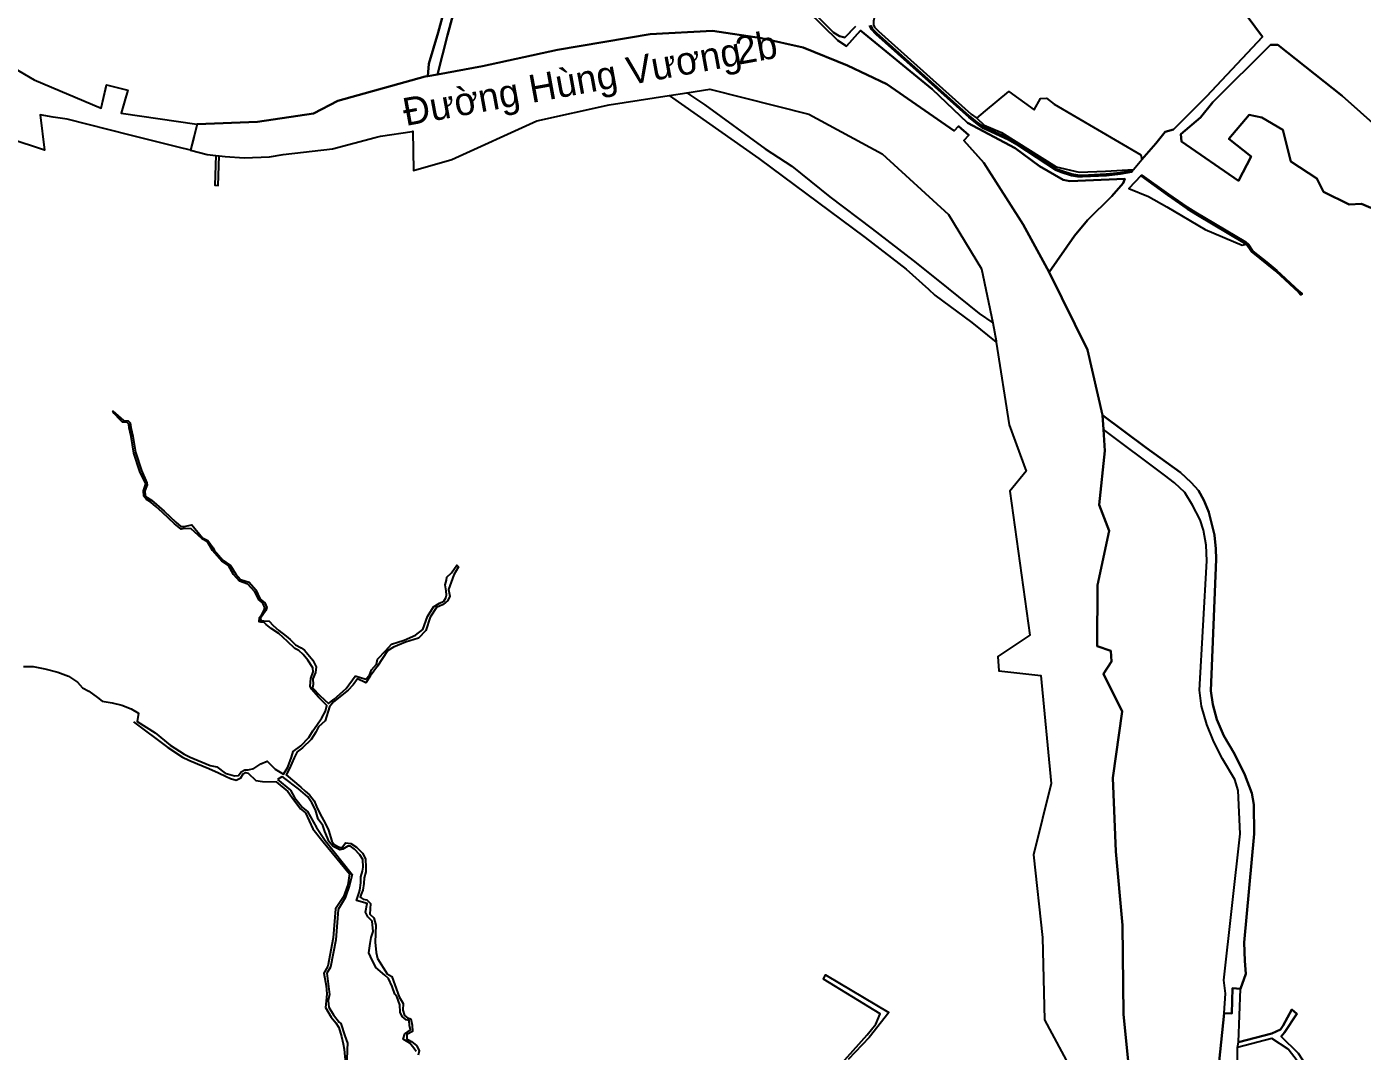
# Model space of a CAD drawing. Extents: x 548434 to 553028, y 1835329 to 1842282.
# Drawn here: x 550845 to 551632, y 1839657 to 1840261 of the extents above; entities that cross this region are included whole.
import ezdxf

# ---------------------------------------------------------------- set-up
doc = ezdxf.new("R2010")
doc.units = 0
for name, color, linetype in [('Level 2', 7, 'Continuous'), ('Level 30', 7, 'Continuous'), ('Level 31', 7, 'Continuous'), ('Level 4', 7, 'Continuous'), ('Level 5', 7, 'Continuous')]:
    doc.layers.add(name, color=color, linetype=linetype)

msp = doc.modelspace()

# ---------------------------------------------------------------- linework, layer by layer
at = {"layer": 'Level 2'}
for p, q in [((551087.0837, 1840232.8424), (551081.3667, 1840231.8023)), ((551480.74, 1840010.77), (551479.8078, 1840023.4448)), ((551477.22, 1839978.92), (551480.74, 1840010.77)), ((551479.83, 1839879.33), (551484.63, 1839886.48)), ((551490.86, 1839857.05), (551479.83, 1839879.33)), ((551485.3, 1839817.97), (551490.86, 1839857.05)), ((551487.21, 1839774.56), (551485.3, 1839817.97))]:
    msp.add_line(p, q, dxfattribs=at)
for points in [[(551479.8078, 1840023.4448), (551479.1873, 1840031.8811), (551470.49, 1840070.46), (551447.9042, 1840116.1957), (551432.59, 1840144.3), (551409.31, 1840180.56), (551397.44, 1840193.76), (551400.55, 1840197.05), (551394.36, 1840202.34), (551391.84, 1840199.51), (551352.1, 1840227.14), (551328.85, 1840238), (551302.73, 1840248.63), (551278.22, 1840254.26), (551249.32, 1840258.41), (551212.51, 1840256.45), (551157.83, 1840247.28), (551113.62, 1840237.67), (551087.0837, 1840232.8424)], [(551081.3667, 1840231.8023), (551079.87, 1840231.53), (551028.24, 1840217.19), (551013.97, 1840209.81), (550980.9, 1840204.86), (550945.3082, 1840203.5075), (550943.3238, 1840195.546), (550941.453, 1840188.0398), (550951.28, 1840185.55), (550956.4431, 1840184.9975), (550958.4407, 1840184.7838), (550961.84, 1840184.42), (550973.02, 1840183.6), (550988.05, 1840184.12), (550996.0532, 1840185.5258), (551025.22, 1840188.98), (551050.2831, 1840195.6107), (551053.57, 1840196.32), (551072.13, 1840199.09), (551072.4651, 1840199.2477), (551072.9301, 1840176.1272), (551095.54, 1840182.55), (551145.69, 1840205.4), (551188.39, 1840214.84), (551223.683, 1840220.359), (551234.2196, 1840222.0067), (551247.67, 1840224.11), (551306.01, 1840209.36), (551349.44, 1840185.98), (551388.55, 1840150.17), (551407.98, 1840118.08), (551414.5089, 1840086.2951), (551416.51, 1840075.76), (551416.6438, 1840074.895), (551424.17, 1840026.23), (551434.21, 1839998.79), (551424.62, 1839987.08), (551436.5, 1839902.05), (551417.51, 1839889.51), (551418.07, 1839881.03), (551443.01, 1839878.23), (551448.98, 1839814.54), (551438.57, 1839772.51), (551443.94, 1839723.78), (551445.03, 1839675.24), (551460.86, 1839645.99)], [(551484.63, 1839886.48), (551484.22, 1839892.81), (551476.11, 1839895.58), (551476.42, 1839931.55), (551483.27, 1839963.7), (551477.22, 1839978.92)], [(551497.1404, 1839623.4079), (551491.72, 1839678.58), (551491.07, 1839731.13), (551487.21, 1839774.56)], [(551558.83, 1839652.04), (551558.96, 1839658.89), (551559.44, 1839662.09), (551560.66, 1839693.61), (551555.9903, 1839693.9743), (551555.5588, 1839678.9947), (551551.03, 1839679.17), (551547.53, 1839645.03)]]:
    msp.add_lwpolyline(points, dxfattribs=at)
at = {"layer": 'Level 30'}
for p, q in [((551081.3667, 1840231.8023), (551087.0837, 1840232.8424)), ((551223.683, 1840220.359), (551234.2196, 1840222.0067)), ((550956.4431, 1840184.9975), (550958.4407, 1840184.7838)), ((551479.1873, 1840031.8811), (551479.8078, 1840023.4448)), ((551559.44, 1839662.09), (551560.66, 1839693.61)), ((551558.96, 1839658.89), (551559.44, 1839662.09))]:
    msp.add_line(p, q, dxfattribs=at)
for points in [[(551034.75, 1840547.8), (551044.7, 1840531.62), (551053.38, 1840524.49), (551063.04, 1840522.82), (551073, 1840523.43), (551073.49, 1840514.44), (551076.61, 1840506.04), (551082.45, 1840499.14), (551091.65, 1840393.81), (551091.79, 1840392.49), (551093.32, 1840374.55), (551090.73, 1840336.4), (551088.92, 1840332.26), (551088.39, 1840314.17), (551089.01, 1840314.17), (551093.67, 1840305.39), (551092.73, 1840284.69), (551090.53, 1840268.36), (551087.58, 1840257.47), (551082.01, 1840238.97), (551081.3667, 1840231.8023)], [(551337.34, 1840416.8), (551356.2, 1840388.16), (551359.85, 1840383.45), (551396.5, 1840358.02), (551436.71, 1840341.21), (551437.05, 1840337.04), (551485.36, 1840316.17), (551502.75, 1840308.17), (551555.02, 1840280.41), (551573.65, 1840254.89), (551540.6, 1840219.85), (551521.15, 1840200.4), (551516.28, 1840198.85), (551510.66, 1840192.04), (551502.47, 1840182.58)], [(551259.76, 1840375.42), (551288.14, 1840367.77), (551291.89, 1840366.36), (551309.01, 1840357.78), (551311.52, 1840356.1), (551313.73, 1840354.06), (551327.55, 1840336.48), (551333.43, 1840328.41), (551339.17, 1840319.61), (551348.33, 1840297.81), (551350.15, 1840291.02), (551349.89, 1840287.18), (551349.24, 1840283.76), (551345.39, 1840269.67), (551344.15, 1840264.23), (551344.16, 1840262.03), (551344.79, 1840260.68), (551347.22, 1840258.23), (551401.92, 1840209.39), (551405.26, 1840206.92)], [(550824.3053, 1840244.0809), (550849.28, 1840229.65), (550888.85, 1840212.9), (550891.4682, 1840224.5962), (550891.91, 1840226.57), (550904.44, 1840223.45), (550902.9007, 1840218.1892), (550900.49, 1840209.95), (550945.11, 1840203.5), (550945.3082, 1840203.5075), (550943.3238, 1840195.546), (550941.453, 1840188.0398), (550934.15, 1840189.8901), (550905.93, 1840197.04), (550868.69, 1840206.33), (550860.4033, 1840207.6731), (550852.8534, 1840208.8968), (550855.4004, 1840188.1266), (550773.03, 1840215.35), (550727.55, 1840242.61), (550677.41, 1840282.04)], [(551594.64, 1839655.66), (551584.56, 1839665.36), (551586.63, 1839667.74), (551593.88, 1839678.86), (551591.03, 1839681.43), (551585.78, 1839671.88), (551584.25, 1839669.57), (551579.17, 1839667.27), (551559.44, 1839662.09), (551560.66, 1839693.61), (551563.76, 1839702.35), (551563.27, 1839710.01), (551562.88, 1839720.86), (551568.74, 1839784.91), (551568.48, 1839802.21), (551567.32, 1839808.84), (551563.291, 1839819.681), (551557.21, 1839832.1), (551550.774, 1839842.781), (551546.745, 1839852.39), (551544.43, 1839861.3), (551543.194, 1839869.227), (551546.34, 1839946.93), (551546.047, 1839952.964), (551545.3, 1839961.14), (551542.04, 1839974.55), (551539.012, 1839981.638), (551535.84, 1839987.35), (551531.52, 1839992.14), (551525.28, 1839998.11), (551504.833, 1840012.787), (551491.72, 1840022.65), (551479.1873, 1840031.8811), (551470.49, 1840070.46), (551447.9042, 1840116.1957), (551462.83, 1840137.59), (551470.37, 1840146.83), (551484.81, 1840161.02), (551491.42, 1840168.75), (551492.44, 1840171.15), (551460.1, 1840169.81), (551456.07, 1840170.6), (551442.19, 1840178.74), (551427.75, 1840189.29), (551399.65, 1840204.25), (551378.76, 1840224.01), (551336.54, 1840258.77), (551328.33, 1840249.46), (551323.1, 1840252.78), (551296.21, 1840279.42)], [(551296.21, 1840279.42), (551323.1, 1840252.78), (551328.33, 1840249.46), (551336.54, 1840258.77), (551378.76, 1840224.01), (551399.65, 1840204.25), (551427.75, 1840189.29), (551442.19, 1840178.74), (551456.07, 1840170.6), (551460.1, 1840169.81), (551492.44, 1840171.15), (551491.42, 1840168.75), (551484.81, 1840161.02), (551470.37, 1840146.83), (551462.83, 1840137.59), (551447.9042, 1840116.1957)], [(551297.9, 1840280.77), (551320.72, 1840257.59), (551324.25, 1840255.33), (551327.31, 1840254.53), (551333.66, 1840261.14)], [(551333.66, 1840261.14), (551327.31, 1840254.53), (551324.25, 1840255.33), (551320.72, 1840257.59), (551297.9, 1840280.77)], [(551344.16, 1840262.03), (551344.79, 1840260.68), (551347.22, 1840258.23), (551401.92, 1840209.39), (551405.26, 1840206.92), (551409.53, 1840202.9), (551419.73, 1840198.52), (551451.99, 1840178.33), (551465.55, 1840175.24), (551481.05, 1840175.67), (551497.62, 1840176.8), (551502.47, 1840182.58), (551510.66, 1840192.04), (551516.28, 1840198.85), (551521.15, 1840200.4), (551540.6, 1840219.85), (551573.65, 1840254.89), (551555.02, 1840280.41)], [(551096.12, 1840267.45), (551093.05, 1840255.9), (551087.0837, 1840232.8424), (551081.3667, 1840231.8023), (551082.01, 1840238.97), (551087.58, 1840257.47), (551090.53, 1840268.36)], [(551087.0837, 1840232.8424), (551093.05, 1840255.9), (551096.12, 1840267.45)], [(551087.0837, 1840232.8424), (551113.62, 1840237.67), (551157.83, 1840247.28), (551212.51, 1840256.45), (551249.32, 1840258.41), (551278.22, 1840254.26), (551302.73, 1840248.63), (551328.85, 1840238), (551352.1, 1840227.14), (551391.84, 1840199.51), (551394.36, 1840202.34), (551400.55, 1840197.05), (551397.44, 1840193.76), (551409.31, 1840180.56), (551432.59, 1840144.3), (551447.9042, 1840116.1957)], [(551342.62, 1840261.68), (551343.51, 1840259.78), (551346.16, 1840257.11), (551400.89, 1840208.24), (551406.21, 1840203.93), (551408.91, 1840202.01), (551411.46, 1840200.71), (551424.03, 1840195), (551429.47, 1840191.9), (551452.02, 1840176.98), (551455.07, 1840175.84), (551461.19, 1840174.01), (551464.73, 1840173.3), (551467.39, 1840173.25), (551481.53, 1840173.9), (551489.85, 1840174.79), (551496.98, 1840176.15), (551496.59, 1840175.38), (551489.97, 1840174.07), (551481.57, 1840173.22), (551467.42, 1840172.51), (551464.55, 1840172.6), (551461.07, 1840173.2), (551454.86, 1840175.13), (551451.62, 1840176.48), (551428.74, 1840191.48), (551423.61, 1840194.51), (551411.27, 1840200.07), (551408.61, 1840201.33), (551405.66, 1840203.46), (551400.51, 1840207.49), (551345.68, 1840256.55), (551343.03, 1840259.23), (551341.88, 1840261.58)], [(551341.88, 1840261.58), (551343.03, 1840259.23), (551345.68, 1840256.55), (551400.51, 1840207.49), (551405.66, 1840203.46), (551408.61, 1840201.33), (551411.27, 1840200.07), (551423.61, 1840194.51), (551428.74, 1840191.48), (551451.62, 1840176.48), (551454.86, 1840175.13), (551461.07, 1840173.2), (551464.55, 1840172.6), (551467.42, 1840172.51), (551481.57, 1840173.22), (551489.97, 1840174.07), (551496.59, 1840175.38), (551496.98, 1840176.15), (551489.85, 1840174.79), (551481.53, 1840173.9), (551467.39, 1840173.25), (551464.73, 1840173.3), (551461.19, 1840174.01), (551455.07, 1840175.84), (551452.02, 1840176.98)], [(551452.02, 1840176.98), (551429.47, 1840191.9), (551424.03, 1840195), (551411.46, 1840200.71), (551408.91, 1840202.01), (551406.21, 1840203.93), (551400.89, 1840208.24), (551346.16, 1840257.11), (551343.51, 1840259.78), (551342.62, 1840261.68)], [(551663.96, 1840181.68), (551620.54, 1840220.1), (551582.7, 1840250.32), (551578.43, 1840250.27), (551544.27, 1840216.35), (551537.16, 1840207.32), (551525.53, 1840197.49), (551525.79, 1840193.33), (551559.42, 1840169.99), (551566.97, 1840184.42), (551553.81, 1840194.83), (551565.75, 1840208.96), (551573.2, 1840207.31), (551585.68, 1840200.03), (551590.43, 1840181.43), (551605.77, 1840171.4), (551609.56, 1840163.46), (551624.84, 1840156.02), (551631.93, 1840156.42), (551637.43, 1840154.21)], [(551644.05, 1840150.43), (551637.43, 1840154.21), (551631.93, 1840156.42), (551624.84, 1840156.02), (551609.56, 1840163.46), (551605.77, 1840171.4), (551590.43, 1840181.43), (551585.68, 1840200.03), (551573.2, 1840207.31), (551565.75, 1840208.96), (551553.81, 1840194.83), (551566.97, 1840184.42), (551559.42, 1840169.99), (551525.79, 1840193.33), (551525.53, 1840197.49), (551537.16, 1840207.32), (551544.27, 1840216.35), (551578.43, 1840250.27), (551582.7, 1840250.32), (551620.54, 1840220.1), (551663.96, 1840181.68)], [(550824.3053, 1840244.0809), (550849.28, 1840229.65), (550888.85, 1840212.9), (550891.91, 1840226.57), (550904.44, 1840223.45), (550900.49, 1840209.95), (550945.11, 1840203.5), (550945.3082, 1840203.5075)], [(550945.3082, 1840203.5075), (550980.9, 1840204.86), (551013.97, 1840209.81), (551028.24, 1840217.19), (551079.87, 1840231.53), (551081.3667, 1840231.8023)], [(550958.4407, 1840184.7838), (550961.84, 1840184.42), (550973.02, 1840183.6), (550988.05, 1840184.12), (550996.0532, 1840185.5258), (551025.22, 1840188.98), (551050.2831, 1840195.6107), (551053.57, 1840196.32), (551072.13, 1840199.09), (551072.4651, 1840199.2477), (551072.9301, 1840176.1272), (551095.54, 1840182.55), (551145.69, 1840205.4), (551188.39, 1840214.84), (551223.683, 1840220.359)], [(551223.683, 1840220.359), (551276.64, 1840183.29), (551339.39, 1840136.6), (551363.4, 1840117.89), (551376.74, 1840106.21), (551380.41, 1840102.63), (551402.18, 1840086.48), (551416.6438, 1840074.895)], [(551234.2196, 1840222.0067), (551247.67, 1840224.11), (551306.01, 1840209.36), (551349.44, 1840185.98), (551388.55, 1840150.17), (551407.98, 1840118.08), (551414.5089, 1840086.2951)], [(551234.2196, 1840222.0067), (551244.71, 1840214.84), (551280.35, 1840188.93), (551296.02, 1840178.62), (551318.55, 1840160.6), (551343.46, 1840141.65), (551367.55, 1840122.96), (551382.15, 1840111.5), (551406.46, 1840091.83), (551414.5089, 1840086.2951)], [(551405.26, 1840206.92), (551410.22, 1840211.38), (551424, 1840222.79), (551439.03, 1840211.86), (551442.66, 1840218.57), (551446.29, 1840218.81), (551450.83, 1840215.35), (551501.88, 1840185.44), (551502.47, 1840182.58)], [(550945.3082, 1840203.5075), (550941.453, 1840188.0398), (550951.28, 1840185.55), (550956.4431, 1840184.9975)], [(551405.26, 1840206.92), (551409.53, 1840202.9), (551419.73, 1840198.52), (551451.99, 1840178.33), (551465.55, 1840175.24), (551481.05, 1840175.67), (551497.62, 1840176.8), (551502.47, 1840182.58)], [(550956.4431, 1840184.9975), (550955.76, 1840167.55), (550957.78, 1840167.36), (550958.4407, 1840184.7838)], [(551501.98, 1840172.9), (551494.84, 1840165.54), (551506.42, 1840160.77), (551517.22, 1840154.71), (551539.76, 1840141.3), (551561.64, 1840132.16), (551564.25, 1840132.61)], [(551501.98, 1840172.9), (551502.48, 1840173.43), (551518.19, 1840162.12), (551529.66, 1840154.23), (551534.23, 1840151.31), (551563.73, 1840133.82), (551565.37, 1840132.53), (551567.94, 1840128.53), (551576.16, 1840121.99), (551582.14, 1840117.13), (551595.5, 1840104.82), (551596.94, 1840103.36), (551596.29, 1840102.9), (551594.9, 1840104.3), (551581.46, 1840116.73), (551567.15, 1840128.42), (551564.25, 1840132.61)], [(551501.98, 1840172.9), (551517.7, 1840161.51), (551529.12, 1840153.58), (551534.37, 1840150.37), (551563.09, 1840133.36), (551564.25, 1840132.61)], [(551447.9042, 1840116.1957), (551470.49, 1840070.46), (551479.1873, 1840031.8811)], [(551414.5089, 1840086.2951), (551416.51, 1840075.76), (551416.6438, 1840074.895)], [(551416.6438, 1840074.895), (551424.17, 1840026.23), (551434.21, 1839998.79), (551424.62, 1839987.08), (551436.5, 1839902.05), (551417.51, 1839889.51), (551418.07, 1839881.03), (551443.01, 1839878.23), (551448.98, 1839814.54), (551438.57, 1839772.51), (551443.94, 1839723.78), (551445.03, 1839675.24), (551460.86, 1839645.99), (551461.5309, 1839640.218)], [(551479.1873, 1840031.8811), (551491.72, 1840022.65), (551504.833, 1840012.787), (551525.28, 1839998.11), (551531.52, 1839992.14), (551535.84, 1839987.35), (551539.012, 1839981.638), (551542.04, 1839974.55), (551545.3, 1839961.14), (551546.047, 1839952.964), (551546.34, 1839946.93), (551543.194, 1839869.227), (551544.43, 1839861.3), (551546.745, 1839852.39), (551550.774, 1839842.781), (551557.21, 1839832.1), (551563.291, 1839819.681), (551567.32, 1839808.84), (551568.48, 1839802.21), (551568.74, 1839784.91), (551562.88, 1839720.86), (551563.27, 1839710.01), (551563.76, 1839702.35), (551560.66, 1839693.61)], [(551479.8078, 1840023.4448), (551480.74, 1840010.77), (551477.22, 1839978.92), (551483.27, 1839963.7), (551476.42, 1839931.55), (551476.11, 1839895.58), (551484.22, 1839892.81), (551484.63, 1839886.48), (551479.83, 1839879.33), (551490.86, 1839857.05), (551485.3, 1839817.97), (551487.21, 1839774.56), (551491.07, 1839731.13), (551491.72, 1839678.58), (551497.1404, 1839623.4079)], [(551551.03, 1839679.17), (551551.78, 1839690.78), (551550.76, 1839698.68), (551560.45, 1839784.99), (551559.28, 1839810.57), (551557.224, 1839816.961), (551550.03, 1839829.23), (551544.88, 1839839.29), (551540.9, 1839849.44), (551537.7, 1839860.21), (551536.48, 1839869.75), (551540.82, 1839945.93), (551540.377, 1839955.251), (551538.807, 1839963.987), (551536.79, 1839970.12), (551532.429, 1839978.746), (551527.808, 1839986.198), (551521.78, 1839991.93), (551515.92, 1839996.51), (551479.8078, 1840023.4448)], [(551324.07, 1839648.01), (551340.43, 1839666.41), (551345.61, 1839672.71), (551348.13, 1839678.73), (551314.82, 1839699.19), (551315.99, 1839701.89), (551353.29, 1839679.65), (551341.58, 1839664.79), (551329.26, 1839651.81)], [(551551.03, 1839679.17), (551555.5588, 1839678.9947), (551555.9903, 1839693.9743), (551560.66, 1839693.61)], [(551545.61, 1839581.62), (551548.03, 1839597.77), (551548.78, 1839604.47), (551548.95, 1839611.41), (551547.53, 1839645.03), (551551.03, 1839679.17)], [(551559.44, 1839662.09), (551579.17, 1839667.27), (551584.25, 1839669.57), (551585.78, 1839671.88), (551591.03, 1839681.43), (551593.88, 1839678.86), (551586.63, 1839667.74), (551584.56, 1839665.36), (551594.64, 1839655.66), (551602.13, 1839644), (551618.63, 1839619.43), (551619.09, 1839619.69), (551623.31, 1839608.05), (551634.43, 1839607.03), (551637.54, 1839606.83), (551646.06, 1839603.96), (551643.54, 1839598.36), (551631.99, 1839602.72), (551606.38, 1839603.99), (551601.815, 1839604.621), (551592.11, 1839606.48), (551558.17, 1839610.63)], [(551558.25, 1839614.11), (551595.82, 1839609.35), (551609.39, 1839608.11), (551620.82, 1839607.94), (551620.92, 1839610.43), (551619.58, 1839614.81), (551617.16, 1839618.46), (551607.09, 1839633.9), (551599.31, 1839644.22), (551588.7, 1839657.95), (551579.17, 1839664.2), (551558.96, 1839658.89)], [(551558.25, 1839614.11), (551558.22, 1839635.11), (551558.83, 1839652.04), (551558.96, 1839658.89)]]:
    msp.add_lwpolyline(points, dxfattribs=at)
msp.add_lwpolyline([(551518.19, 1840162.12), (551502.48, 1840173.43), (551501.98, 1840172.9), (551494.84, 1840165.54), (551506.42, 1840160.77), (551517.22, 1840154.71), (551539.76, 1840141.3), (551561.64, 1840132.16), (551564.25, 1840132.61), (551567.15, 1840128.42), (551581.46, 1840116.73), (551594.9, 1840104.3), (551596.29, 1840102.9), (551596.94, 1840103.36), (551595.5, 1840104.82), (551582.14, 1840117.13), (551576.16, 1840121.99), (551567.94, 1840128.53), (551565.37, 1840132.53), (551563.73, 1840133.82), (551534.23, 1840151.31), (551529.66, 1840154.23)], close=True, dxfattribs=at)
at = {"layer": 'Level 31'}
for points in [[(551002.9, 1839894.34), (550998.72, 1839898.36), (550993.46, 1839902.99), (550989.07, 1839906), (550985.98, 1839908.47), (550984.98, 1839909.65), (550982.96, 1839909.86), (550981.88, 1839910), (550982.19, 1839912.51), (550983.52, 1839914.26), (550984.98, 1839916.86), (550985.24, 1839918.13), (550984.38, 1839920.62), (550981.87, 1839922.83), (550979.33, 1839927.7), (550975.28, 1839932.26), (550970.43, 1839933.95), (550966.84, 1839937.94), (550963.88, 1839943.14), (550959.86, 1839945.71), (550954.44, 1839951.96), (550953.69, 1839953.44), (550951.4, 1839957.18), (550948.16, 1839959.14), (550941.79, 1839964.88), (550937.91, 1839965.01), (550935.96, 1839964.65), (550931.97, 1839967.74), (550924.94, 1839974.47), (550920.96, 1839977.94), (550918.13, 1839980.6), (550915.48, 1839982.02), (550913.88, 1839984.05), (550913.79, 1839987.29), (550915.08, 1839991.44), (550911.57, 1839998.53), (550908.11, 1840009.49), (550906.49, 1840019.3), (550905.36, 1840024.43), (550905.1, 1840026.63), (550903.96, 1840027.62), (550901.28, 1840027.74), (550899.68, 1840029.31), (550896.36, 1840032.75), (550895.66, 1840034.13), (550901.87, 1840028.61), (550904.69, 1840028.45), (550905.96, 1840027.4), (550906.08, 1840026.18), (550906.18, 1840024.58), (550907.52, 1840019.48), (550909.06, 1840009.95), (550912.48, 1839999.17), (550915.76, 1839992.03), (550915.87, 1839990.84), (550914.49, 1839987.18), (550914.71, 1839984.56), (550915.89, 1839983.28), (550918.38, 1839981.79), (550925.89, 1839975.31), (550932.83, 1839968.78), (550935.77, 1839966.22), (550937.62, 1839966.14), (550942.2, 1839967.15), (550948.46, 1839959.55), (550951.64, 1839957.97), (550954.83, 1839953.56), (550955.32, 1839952.32), (550960.57, 1839946.27), (550964.98, 1839943.11), (550968.15, 1839938.1), (550970.94, 1839934.96), (550976.05, 1839933.29), (550980.06, 1839928.93), (550982.47, 1839923.41), (550985.27, 1839921.25), (550986.53, 1839918.37), (550985.89, 1839916.59), (550982.77, 1839912.17), (550982.89, 1839910.72), (550984.61, 1839910.48), (550987.74, 1839910.34), (550990.28, 1839907.76), (550993.55, 1839904.91), (550997.77, 1839901.55), (551000.24, 1839899.48), (551003.34, 1839896.37), (551006.67, 1839894.62), (551008.66, 1839893.27), (551013.58, 1839887.34), (551015.53, 1839883.48), (551015.07, 1839880.18), (551013.52, 1839876.41), (551013.85, 1839873), (551013.36, 1839871.13), (551017.82, 1839866.42), (551022.79, 1839861.76), (551026.09, 1839864.42), (551033.29, 1839870.72), (551038.46, 1839877.97), (551039.19, 1839877.92)], [(551039.19, 1839877.92), (551044.82, 1839876.13), (551047.05, 1839878.43), (551048.28, 1839881.75), (551051.14, 1839885.1), (551051.64, 1839887.94), (551056.58, 1839893.02), (551059.96, 1839896.81), (551067.5, 1839899.07), (551074.23, 1839902.07), (551078.55, 1839905.43), (551081.2, 1839913.2), (551084.77, 1839918.82), (551088.24, 1839920.88), (551090.83, 1839922.2), (551092.06, 1839924.2), (551092.48, 1839925.62), (551092.26, 1839928.27), (551091.63, 1839931.81), (551092.34, 1839934.56), (551092.6, 1839936.28), (551095.46, 1839938.82), (551098.6, 1839943.41), (551099.59, 1839942.41), (551096.73, 1839937.76), (551093.67, 1839929), (551094.37, 1839925.01), (551093.21, 1839922.52), (551090.47, 1839920.25), (551086.59, 1839918.33), (551082.71, 1839912.81), (551080.18, 1839904.9), (551075.94, 1839900.34), (551068.16, 1839898.05), (551061.2, 1839894.98), (551057.66, 1839892.93), (551051.67, 1839883.82), (551047.49, 1839877.87), (551044.94, 1839874.07), (551040, 1839876.42), (551037.47, 1839872.78), (551034.45, 1839869.59), (551025.74, 1839862.8), (551023.35, 1839859.75), (551020.89, 1839851.49), (551016.98, 1839848.06), (551015.41, 1839844.97), (551012.67, 1839840.55), (551007.46, 1839835.61), (551004.36, 1839833.36), (551002.58, 1839829.75), (550999.91, 1839823.55), (550997.95, 1839819.7), (551006.46, 1839812.55), (551008.98, 1839810.19), (551011.68, 1839807.91), (551014.46, 1839804.31), (551016.25, 1839799.74), (551018.89, 1839794.86), (551020.92, 1839791.33), (551022.92, 1839787.14), (551024.83, 1839780.69), (551026.03, 1839778.9), (551028.8, 1839777.33), (551030.68, 1839776.74), (551032.93, 1839779.69), (551035.96, 1839779.22), (551039.42, 1839777.16), (551042.89, 1839773.59), (551044.57, 1839770.2), (551044.9, 1839765.13), (551044.84, 1839762.56), (551043.78, 1839759.02), (551043.74, 1839755.6), (551043.11, 1839751.8), (551042.06, 1839749.4), (551041.5, 1839747.66), (551043.24, 1839746.44), (551045.46, 1839746.01), (551047.5, 1839743.87), (551047.16, 1839737.58), (551049.61, 1839735.33), (551050.74, 1839731.05), (551050.33, 1839721.04), (551050.86, 1839714.96), (551051.7, 1839711.37), (551057.48, 1839702.45), (551060.1, 1839700.75), (551062.04, 1839695.98), (551064.45, 1839688.88), (551066.78, 1839684.79), (551066.7, 1839681.05), (551067.71, 1839677.79), (551069.44, 1839676.49), (551071.35, 1839675.76), (551072.26, 1839672.12), (551072.33, 1839668.3), (551068.95, 1839666.61), (551069.01, 1839664.13), (551071.73, 1839662.47), (551074.85, 1839659.96)], [(550842.93, 1839883.68), (550845.35, 1839883.58), (550848.62, 1839883.72), (550855.61, 1839882.17), (550863.21, 1839880.2), (550869.43, 1839877.97), (550874.72, 1839874.33), (550877.84, 1839871), (550881.54, 1839869.14), (550886.64, 1839865.4), (550889.44, 1839863.2), (550895.24, 1839862.28), (550900.89, 1839860.73), (550906.53, 1839858.72), (550910.86, 1839856.03), (550909.93, 1839851.11), (550920.68, 1839844.44), (550929.37, 1839837.28), (550937.76, 1839831.86), (550941.24, 1839830.08), (550953.09, 1839825.27), (550957.03, 1839824.44), (550961.96, 1839820.72), (550967.42, 1839819.12), (550969.77, 1839819.28), (550971.25, 1839821.56), (550973.53, 1839822.65), (550975.39, 1839822.68), (550978.82, 1839823.54), (550982.93, 1839826.19), (550986.57, 1839827.77), (550991.47, 1839823.04), (550996.23, 1839820.06), (550998.75, 1839824.29), (551001.03, 1839830.09), (551001.96, 1839833.56), (551006.56, 1839836.93), (551011.25, 1839841.72), (551013.64, 1839845.74), (551015.92, 1839849.1), (551018.99, 1839853.31), (551021.07, 1839857.24), (551021.94, 1839860.7), (551016.96, 1839865.48), (551012.76, 1839870.2), (551012.01, 1839871.98), (551012.47, 1839876.47), (551013.71, 1839880.55), (551013.54, 1839882.93), (551010.64, 1839887.45), (551007.87, 1839890.77), (551005.32, 1839892.97), (551002.9, 1839894.34)], [(550907.8709, 1839850.989), (550928.14, 1839835.88), (550936.78, 1839830.1), (550940.55, 1839828.39), (550945.51, 1839826.21), (550952.35, 1839823.5), (550958.01, 1839821.01), (550962.53, 1839818.67), (550965.03, 1839817.67), (550968.38, 1839816.62), (550971.21, 1839817.94), (550972.6, 1839820.37), (550973.9, 1839821.03), (550975.45, 1839820.72), (550980, 1839816.33), (550983.9, 1839815.83), (550992.05, 1839815.56), (550998.92, 1839809.96), (551001.28, 1839806.54), (551006.24, 1839799.72), (551009.19, 1839797.34), (551013.68, 1839787.98), (551019.63, 1839780.2), (551035.16, 1839761.4), (551034.26, 1839754.81), (551031.6, 1839747.83), (551027.01, 1839740.68), (551025.53, 1839723.52), (551022.48, 1839706.92), (551019.99, 1839702.68), (551021.53, 1839695.38), (551021.89, 1839690.51), (551021.38, 1839686.25), (551021.11, 1839682.58), (551024.34, 1839676.92), (551027.13, 1839673.48), (551028.87, 1839670.83), (551030.41, 1839665.47), (551031.39, 1839661.15), (551032.01, 1839657.93), (551032.92, 1839649.42)], [(551067.88, 1839666.98), (551071.16, 1839669.36), (551070.66, 1839671.99), (551070.49, 1839674.96), (551068.72, 1839675.18), (551066.18, 1839677.18), (551065.14, 1839679.72), (551064.92, 1839684.11), (551063.13, 1839688.98), (551062.01, 1839690.32), (551060.46, 1839694.96), (551058.23, 1839699.54), (551056.1, 1839701.52), (551050.83, 1839706.1), (551047.6, 1839712.63), (551046.71, 1839714.85), (551047.32, 1839720.33), (551048.03, 1839723.73), (551049.11, 1839727.29), (551048.52, 1839733.54), (551045.94, 1839736.08), (551044.57, 1839738.84), (551045.69, 1839743.85), (551039.32, 1839745.62), (551040.99, 1839750.32), (551041.35, 1839751.65), (551041.83, 1839755.95), (551041.97, 1839759.49), (551042.86, 1839763.02), (551043.23, 1839765.38), (551043.16, 1839769.83), (551041.35, 1839772.54), (551038.19, 1839775.99), (551035.85, 1839777.73), (551034.15, 1839777.69), (551031.25, 1839775.89), (551029.58, 1839775.48), (551025.58, 1839777.39), (551023.31, 1839780.22), (551020.57, 1839786.32), (551019.4, 1839789.95), (551016.83, 1839793.67), (551015.08, 1839799.08), (551013.07, 1839803.26), (551010.55, 1839806.73), (551005.08, 1839811.52), (550996.37, 1839818.24), (550995.39, 1839818.54), (550992.85, 1839816.93)], [(550992.85, 1839816.93), (551000.34, 1839810.65), (551002.85, 1839806.44), (551007.55, 1839800.57), (551010.52, 1839798.08), (551015.8, 1839788.7), (551020.87, 1839781.03), (551036.73, 1839761.01), (551035.18, 1839754.71), (551032.61, 1839747.18), (551028.52, 1839740.26), (551027.1, 1839722.38), (551024.05, 1839706.38), (551021.8, 1839702.7), (551023.47, 1839690.19), (551022.7, 1839686.62), (551023.06, 1839682.72), (551025.78, 1839678.3), (551029.17, 1839673.97), (551030.19, 1839673.12), (551032.45, 1839665.91), (551034.02, 1839661.52), (551033.84, 1839657.81), (551033.73, 1839651.22)], [(551074.53, 1839656.54), (551073.13, 1839658.55), (551070.79, 1839661.56), (551066.95, 1839663.86), (551067.88, 1839666.98)], [(551074.85, 1839659.96), (551076.2, 1839656.92), (551075.78, 1839654.34)]]:
    msp.add_lwpolyline(points, dxfattribs=at)

# ---------------------------------------------------------------- texts
at = {"layer": 'Level 4'}
msp.add_text('2b', height=16.41764, rotation=10.3657833, dxfattribs=at).set_placement((551264.565, 1840238.446))
at = {"layer": 'Level 5'}
msp.add_text('Đường Hùng Vương', height=16.417638, rotation=10.3657833, dxfattribs=at).set_placement((551068.365, 1840202.334))

doc.saveas('drawing.dxf')
